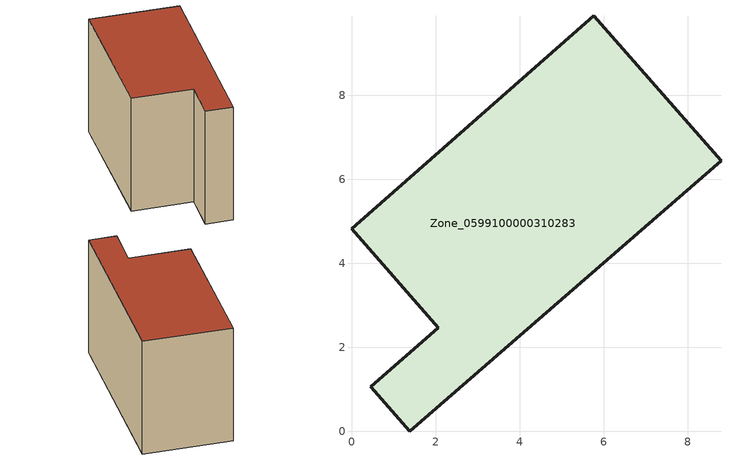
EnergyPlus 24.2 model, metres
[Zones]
Zone_0599100000310283
 floor ground (C_G): 0.46,1.06 2.07,2.46 0,4.82 5.77,9.89 8.79,6.43 1.38,0 z0
 wall outside (C_F): 2.07,2.46 0.46,1.06 1.38,0 8.79,6.43 5.77,9.89 0,4.82 2.07,2.46 z0:6.39
 roof outside (C_R): 5.77,9.89 0,4.82 2.07,2.46 0.46,1.06 1.38,0 8.79,6.43 z6.39
[BUILDING]
Pand.0599100000310283: North Axis=0; Terrain=City; Loads Convergence Tolerance Value=0.04; Temperature Convergence Tolerance Value=0.4; Solar Distribution=FullExterior; Maximum Number of Warmup Days=25; Minimum Number of Warmup Days=1
[Site:Location]
Rotterdam.The.Hague.AP_ZH_NLD Design_Conditions: Latitude=51.96; Longitude=4.45; Time Zone=1; Elevation=-4.5
[SITE:GROUNDTEMPERATURE:BUILDINGSURFACE]
18, 18, 18, 18, 18, 18, 18, 18, 18, 18, 18, 18
[MATERIAL] Thermal Absorptance=0.9; Solar Absorptance=0.7; Visible Absorptance=0.7
Name | Roughness | Thickness | Conductivity | Density | Specific Heat
G.TI.1946 | MediumSmooth | 0.15 | 1 | 540 | 1210
F.TI.1946 | Rough | 0.3 | 0.857143 | 1920 | 840
R.TI.1946 | MediumRough | 0.2 | 0.1 | 1500 | 1000
[CONSTRUCTION]
C_G: G.TI.1946
C_F: F.TI.1946
C_R: R.TI.1946
[ZONE]
Zone_0599100000310283: Type=1; Multiplier=1; Ceiling Height=Autocalculate; Volume=Autocalculate; Floor Area=autocalculate; Part of Total Floor Area=Yes
[ZONEINFILTRATION:DESIGNFLOWRATE]
Infil_Zone_0599100000310283: Zone or ZoneList or Space or SpaceList=Zone_0599100000310283; Schedule=AlwaysOn; Design Flow Rate Calculation Method=Flow/Area; Flow Rate per Floor Area=0.003; Constant Term Coefficient=1; Temperature Term Coefficient=0; Velocity Term Coefficient=0; Velocity Squared Term Coefficient=0
[HVACTEMPLATE:ZONE:IDEALLOADSAIRSYSTEM]
Zone_0599100000310283: Maximum Heating Supply Air Temperature=50; Minimum Cooling Supply Air Temperature=13; Maximum Heating Supply Air Humidity Ratio=0.0156; Minimum Cooling Supply Air Humidity Ratio=0.0077; Heating Limit=NoLimit; Cooling Limit=NoLimit; Dehumidification Control Type=ConstantSensibleHeatRatio; Cooling Sensible Heat Ratio=0.7; Dehumidification Setpoint=60; Humidification Control Type=None; Humidification Setpoint=30; Outdoor Air Method=None; Outdoor Air Flow Rate per Person=0.00944; Outdoor Air Flow Rate per Zone Floor Area=0; Outdoor Air Flow Rate per Zone=0; Demand Controlled Ventilation Type=None; Outdoor Air Economizer Type=NoEconomizer; Heat Recovery Type=None; Sensible Heat Recovery Effectiveness=0.7; Latent Heat Recovery Effectiveness=0.65
[ZONECONTROL:THERMOSTAT]
ThermostatControl_Zone_0599100000310283: Zone or ZoneList=Zone_0599100000310283; Control Type Schedule=DualSetpointControlType; Control 1=Thermostat_Zone_0599100000310283; Temperature Difference Between Cutout And Setpoint=0
[THERMOSTATSETPOINT:DUALSETPOINT]
Thermostat_Zone_0599100000310283: Heating Setpoint Temperature Schedule=HeatingSetpoint_Zone_0599100000310283; Cooling Setpoint Temperature Schedule=CoolingSetpoint_Zone_0599100000310283
[SCHEDULE:COMPACT]
HeatingSetpoint_Zone_0599100000310283: Through: 12/31, For: AllDays, Until: 24:00, 21
CoolingSetpoint_Zone_0599100000310283: Through: 12/31, For: AllDays, Until: 24:00, 24
DualSetpointControlType: Through: 12/31, For: AllDays, Until: 24:00, 4
AlwaysOn: Through: 12/31, For: AllDays, Until: 24:00, 1
